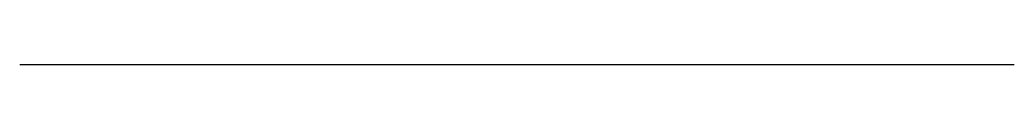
# Model space of a CAD drawing. Header units: inches. Extents: x -20 to 20, y 0 to 0.
import ezdxf

# ---------------------------------------------------------------- set-up
doc = ezdxf.new("R2010")
doc.units = ezdxf.units.IN
doc.header["$MEASUREMENT"] = 0
doc.layers.get('0').update_dxf_attribs({"lineweight": 25, "true_color": 0xffffff})

msp = doc.modelspace()

# ---------------------------------------------------------------- linework, layer by layer
msp.add_line((-20, 0), (20, 0))

doc.saveas('drawing.dxf')
